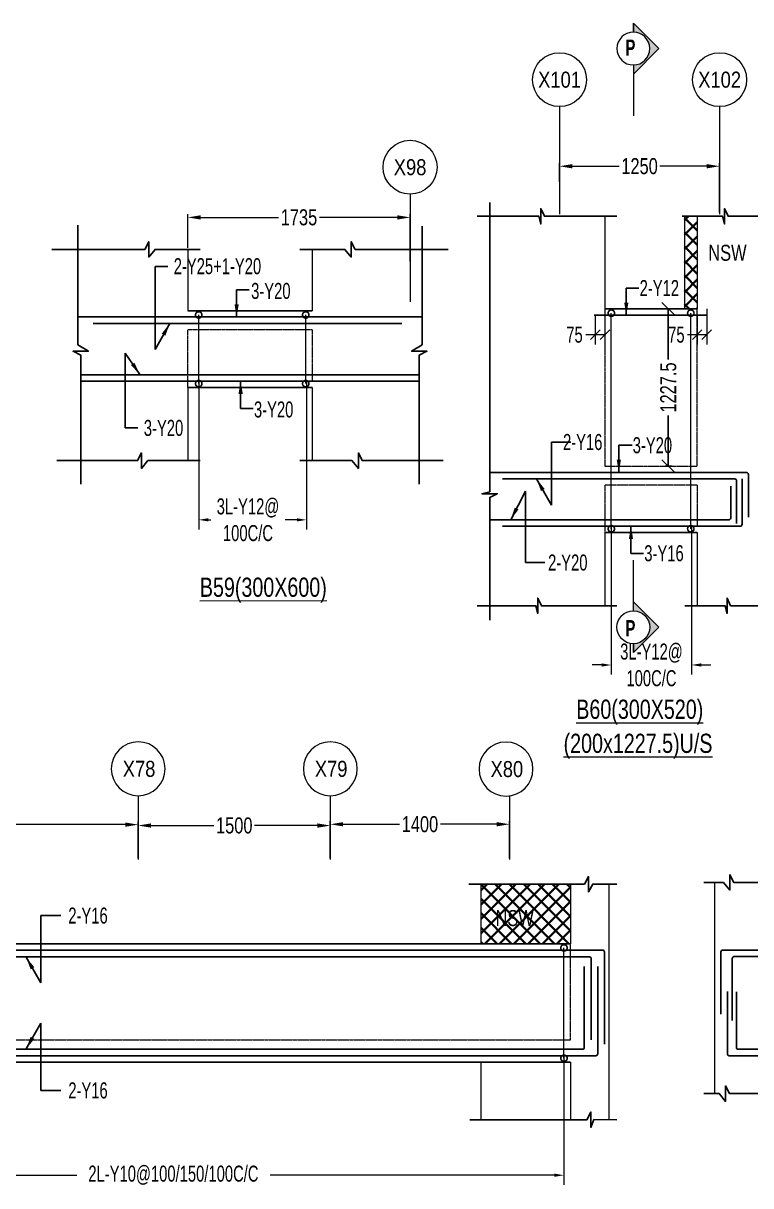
# Model space of a CAD drawing. Header units: millimetres. Extents: x -2697 to 288508, y -1308 to 60928.
# Drawn here: x 57857 to 63538, y 16079 to 25159 of the extents above; entities that cross this region are included whole.
import ezdxf
from ezdxf.enums import TextEntityAlignment as Align

# ---------------------------------------------------------------- set-up
doc = ezdxf.new("R2010")
doc.units = ezdxf.units.MM
doc.header["$LTSCALE"] = 100
for name, pattern in [('ACAD_ISO04W100', [30, 24, -3, 0, -3]), ('CONTINOUS', [0]), ('CONTINU', [0]), ('HIDDEN', [0.375, 0.25, -0.125])]:
    doc.linetypes.add(name, pattern=pattern)
doc.layers.get('Defpoints').update_dxf_attribs({"color": 1, "lineweight": 0})
for name, color, linetype in [('-S-ARROW', 253, 'Continuous'), ('-S-MISC', 8, 'Continuous'), ('-STR-BEAM', 7, 'CONTINU'), ('-STR-REINF', 3, 'Continuous'), ('-STR-TEXT', 6, 'Continuous'), ('A-ANNO-DIMS', 7, 'Continuous'), ('rein', 3, 'Continuous')]:
    doc.layers.add(name, color=color, linetype=linetype)
for name, color, linetype, lineweight in [('-S-STIRUP', 11, 'Continuous', 9), ('-S-TEXT', 6, 'Continuous', 0), ('-STR-COLUMN', 5, 'HIDDEN', 13), ('-STR-RF-DIM', 252, 'CONTINOUS', 20), ('A-ANNO-GRID-LINE', 252, 'ACAD_ISO04W100', 20), ('A-ANNO-GRID-TEXT', 13, 'Continuous', 15), ('G-ANNO-SYMB', 8, 'CONTINOUS', 9), ('GRID DIM', 252, 'Continuous', 9), ('S-COL HATCH', 9, 'Continuous', 35), ('SEC TEXT', 9, 'Continuous', 18), ('SLAB LINE', 254, 'HIDDEN', 20)]:
    doc.layers.add(name, color=color, linetype=linetype, lineweight=lineweight)
doc.styles.add('BEAM-LS', font='romans.shx', dxfattribs={"width": 0.8})
doc.styles.add('Dim.s & Anno.(Misc.)', font='ARIALN.TTF')
doc.styles.add('SOBHA', font='swisscl.ttf', dxfattribs={"width": 0.9})
doc.styles.add('sobha.sed', font='swisscl.ttf')
doc.styles.add('Swis721 LtCn BT_B', font='', dxfattribs={"width": 0.9, "height": 250})
doc.styles.get('Swis721 LtCn BT_B').set_extended_font_data('Swis721 LtCn BT', bold=True)
doc.dimstyles.new('S-50', dxfattribs={"dimscale": 50, "dimtxt": 2.5, "dimasz": 2, "dimexe": 0.5, "dimexo": 0.25, "dimgap": 0.25, "dimtad": 0, "dimdec": 0, "dimrnd": 0.0005, "dimzin": 0, "dimdsep": 46, "dimtxsty": 'sobha.sed', "dimblk": 'OBLIQUE', "dimcen": 0.09, "dimclrd": 8, "dimclre": 8, "dimclrt": 6, "dimadec": 0, "dimazin": 0, "dimtfac": 1, "dimtdec": 0, "dimtofl": 0, "dimtmove": 2, "dimatfit": 3, "dimfxl": 0.18, "dimtolj": 1, "dimtzin": 0, "dimlwd": -1, "dimlwe": -1, "dimarcsym": 0})
doc.dimstyles.new('S-DIM50', dxfattribs={"dimscale": 50, "dimtxt": 2.5, "dimasz": 1.5, "dimexe": 1.5, "dimexo": 1, "dimgap": 0.5, "dimtad": 0, "dimdec": 0, "dimzin": 0, "dimdsep": 46, "dimtxsty": 'SOBHA', "dimcen": 0.09, "dimclrd": 256, "dimclre": 256, "dimclrt": 6, "dimadec": 5, "dimazin": 0, "dimtfac": 1, "dimtdec": 0, "dimtofl": 0, "dimtmove": 0, "dimatfit": 3, "dimfxl": 0.18, "dimtolj": 1, "dimtzin": 0, "dimlwd": -1, "dimlwe": -1, "dimarcsym": 0})
doc.dimstyles.new('STIRUP', dxfattribs={"dimscale": 50, "dimtxt": 2.5, "dimasz": 2.2, "dimexe": 0, "dimexo": 0, "dimgap": 0.5, "dimtad": 0, "dimdec": 0, "dimzin": 0, "dimdsep": 46, "dimtxsty": 'BEAM-LS', "dimblk": 'DOTSMALL', "dimcen": 0.09, "dimclrd": 256, "dimclre": 256, "dimclrt": 256, "dimadec": 5, "dimazin": 0, "dimtfac": 1, "dimtdec": 0, "dimtofl": 0, "dimtmove": 0, "dimatfit": 3, "dimldrblk": 'DOTSMALL', "dimfxl": 0, "dimfxlon": 1, "dimtolj": 1, "dimtzin": 0, "dimlwd": -1, "dimlwe": -1, "dimarcsym": 0})

# ---------------------------------------------------------------- blocks, each defined once
blk = doc.blocks.new('*D98')
at = {"layer": '-STR-RF-DIM', "transparency": 16777216}
for p, q in [((59227.2, 22364.3), (59227.2, 21205.7)), ((60069.3, 22364.3), (60069.3, 21205.7)), ((59302.2, 21280.7), (59321, 21280.7)), ((59994.3, 21280.7), (59903.4, 21280.7))]:
    blk.add_line(p, q, dxfattribs=at)
for points in [[(59302.2, 21293.2), (59302.2, 21268.2), (59227.2, 21280.7)], [(59994.3, 21293.2), (59994.3, 21268.2), (60069.3, 21280.7)]]:
    blk.add_solid(points, dxfattribs=at)
at = {"layer": 'Defpoints', "color": 0, "transparency": 16777216}
for p in [(59227.2, 22364.3, 178586.6), (60069.3, 22364.3, 0), (59227.2, 21280.7)]:
    blk.add_point(p, dxfattribs=at)
at = {"layer": '-STR-RF-DIM', "color": 6, "transparency": 16777216, "insert": (59612.2, 21280.7), "char_height": 125, "attachment_point": 5, "style": 'SOBHA'}
blk.add_mtext('\\A1;3L-Y12@\\P100C/C', dxfattribs=at)
blk = doc.blocks.new('_DotSmall')
at = {"color": 0, "linetype": 'ByBlock', "const_width": 0.5}
blk.add_lwpolyline([(-0.0625, 0, 1), (0.0625, 0, 1)], format="xyb", close=True, dxfattribs=at)
blk = doc.blocks.new('*D99')
at = {"layer": '-S-STIRUP', "ltscale": 100, "transparency": 16777216}
blk.add_line((60063, 22344.6), (60063, 22881.3), dxfattribs=at)
at = {"layer": 'Defpoints', "color": 0, "linetype": 'CONTINU', "ltscale": 100, "transparency": 16777216}
for p in [(60063, 22881.3), (60063, 22881.3), (60063, 22344.6)]:
    blk.add_point(p, dxfattribs=at)
at = {"layer": '-S-STIRUP', "linetype": 'CONTINU', "ltscale": 100, "transparency": 16777216, "xscale": 100, "yscale": 100, "zscale": 100}
for p, rotation in [((60063, 22881.3), 90), ((60063, 22344.6), 270)]:
    blk.add_blockref('_DotSmall', p, dxfattribs=dict(at, rotation=rotation))
blk = doc.blocks.new('_Oblique')
at = {"color": 0, "linetype": 'ByBlock', "lineweight": -2}
blk.add_line((-0.5, -0.5), (0.5, 0.5), dxfattribs=at)
blk = doc.blocks.new('*D100')
at = {"layer": '-S-STIRUP', "ltscale": 100, "transparency": 16777216}
blk.add_line((59227.2, 22344.6), (59227.2, 22881.3), dxfattribs=at)
at = {"layer": 'Defpoints', "color": 0, "linetype": 'CONTINU', "ltscale": 100, "transparency": 16777216}
for p in [(59227.2, 22881.3), (59227.2, 22881.3), (59227.2, 22344.6)]:
    blk.add_point(p, dxfattribs=at)
at = {"layer": '-S-STIRUP', "linetype": 'CONTINU', "ltscale": 100, "transparency": 16777216, "xscale": 100, "yscale": 100, "zscale": 100}
for p, rotation in [((59227.2, 22881.3), 90), ((59227.2, 22344.6), 270)]:
    blk.add_blockref('_DotSmall', p, dxfattribs=dict(at, rotation=rotation))
blk = doc.blocks.new('A-SYMB_Grid')
blk.add_circle((0, 0), 4.21)
at = {"style": 'Dim.s & Anno.(Misc.)'}
blk.add_attdef('GRID', text='', height=3, dxfattribs=at).set_placement((0, 0), align=Align.MIDDLE_CENTER)
blk = doc.blocks.new('*D61')
at = {"layer": 'Defpoints', "color": 0, "transparency": 16777216}
for p in [(60877.8, 23642.9), (59142.9, 23393.4, 0), (60877.8, 23286.3, 0)]:
    blk.add_point(p, dxfattribs=at)
at = {"layer": 'GRID DIM', "transparency": 16777216}
for p, q in [((59142.9, 23405.9), (59142.9, 23667.9)), ((59242.9, 23642.9), (59851.1, 23642.9)), ((60777.8, 23642.9), (60169.6, 23642.9)), ((60877.8, 23298.8), (60877.8, 23667.9))]:
    blk.add_line(p, q, dxfattribs=at)
for points in [[(59242.9, 23659.6), (59242.9, 23626.2), (59142.9, 23642.9)], [(60777.8, 23659.6), (60777.8, 23626.2), (60877.8, 23642.9)]]:
    blk.add_solid(points, dxfattribs=at)
at = {"layer": 'GRID DIM', "color": 13, "transparency": 16777216, "insert": (60010.3, 23642.9), "char_height": 125, "attachment_point": 5, "style": 'sobha.sed'}
blk.add_mtext('\\A1;1735', dxfattribs=at)
blk = doc.blocks.new('*D445')
at = {"layer": '-S-STIRUP', "ltscale": 100, "transparency": 16777216}
blk.add_line((62079.8, 17075.4), (62079.8, 17937.1), dxfattribs=at)
at = {"layer": 'Defpoints', "color": 0, "linetype": 'CONTINU', "ltscale": 100, "transparency": 16777216}
for p in [(62079.8, 17937.1, 0), (62079.8, 17937.1), (62079.8, 17075.4, 0)]:
    blk.add_point(p, dxfattribs=at)
at = {"layer": '-S-STIRUP', "linetype": 'CONTINU', "ltscale": 100, "transparency": 16777216, "xscale": 100, "yscale": 100, "zscale": 100}
for p, rotation in [((62079.8, 17937.1), 90), ((62079.8, 17075.4), 270)]:
    blk.add_blockref('_DotSmall', p, dxfattribs=dict(at, rotation=rotation))
blk = doc.blocks.new('*D447')
at = {"layer": '-STR-RF-DIM', "transparency": 16777216}
for p, q in [((55979.9, 17075.4), (55979.9, 16086.5)), ((62079.8, 17095.1), (62079.8, 16086.5)), ((56054.9, 16161.5), (58275, 16161.5)), ((62004.8, 16161.5), (59784.7, 16161.5))]:
    blk.add_line(p, q, dxfattribs=at)
for points in [[(56054.9, 16174), (56054.9, 16149), (55979.9, 16161.5)], [(62004.8, 16174), (62004.8, 16149), (62079.8, 16161.5)]]:
    blk.add_solid(points, dxfattribs=at)
at = {"layer": 'Defpoints', "color": 0, "transparency": 16777216}
for p in [(55979.9, 17075.4, 0), (62079.8, 17095.1, 0), (55979.9, 16161.5)]:
    blk.add_point(p, dxfattribs=at)
at = {"layer": '-STR-RF-DIM', "color": 6, "transparency": 16777216, "insert": (59029.9, 16161.5), "char_height": 125, "attachment_point": 5, "style": 'SOBHA'}
blk.add_mtext('\\A1;2L-Y10@100/150/100C/C', dxfattribs=at)
blk = doc.blocks.new('*D442')
at = {"layer": 'Defpoints', "color": 0, "transparency": 16777216}
for p in [(58754.9, 18899.9), (55779.9, 18690.3), (58754.9, 18626.5)]:
    blk.add_point(p, dxfattribs=at)
at = {"layer": 'GRID DIM', "transparency": 16777216}
for p, q in [((55779.9, 18702.8), (55779.9, 18924.9)), ((55879.9, 18899.9), (57106.7, 18899.9)), ((58654.9, 18899.9), (57428, 18899.9)), ((58754.9, 18639), (58754.9, 18924.9))]:
    blk.add_line(p, q, dxfattribs=at)
for points in [[(55879.9, 18916.5), (55879.9, 18883.2), (55779.9, 18899.9)], [(58654.9, 18916.5), (58654.9, 18883.2), (58754.9, 18899.9)]]:
    blk.add_solid(points, dxfattribs=at)
at = {"layer": 'GRID DIM', "color": 13, "transparency": 16777216, "insert": (57267.4, 18899.9), "char_height": 125, "attachment_point": 5, "style": 'sobha.sed'}
blk.add_mtext('\\A1;2975', dxfattribs=at)
blk = doc.blocks.new('*D443')
at = {"layer": 'Defpoints', "color": 0, "transparency": 16777216}
for p in [(60254.9, 18893), (58754.9, 18626.5, 0), (60254.9, 18626.5, 0)]:
    blk.add_point(p, dxfattribs=at)
at = {"layer": 'GRID DIM', "transparency": 16777216}
for p, q in [((58754.9, 18639), (58754.9, 18918)), ((58854.9, 18893), (59345.5, 18893)), ((60154.9, 18893), (59664.3, 18893)), ((60254.9, 18639), (60254.9, 18918))]:
    blk.add_line(p, q, dxfattribs=at)
for points in [[(58854.9, 18909.6), (58854.9, 18876.3), (58754.9, 18893)], [(60154.9, 18909.6), (60154.9, 18876.3), (60254.9, 18893)]]:
    blk.add_solid(points, dxfattribs=at)
at = {"layer": 'GRID DIM', "color": 13, "transparency": 16777216, "insert": (59504.9, 18893), "char_height": 125, "attachment_point": 5, "style": 'sobha.sed'}
blk.add_mtext('\\A1;1500', dxfattribs=at)
blk = doc.blocks.new('*D444')
at = {"layer": 'Defpoints', "color": 0, "transparency": 16777216}
for p in [(61654.9, 18903), (60254.9, 18664), (61654.9, 18626.5, 0)]:
    blk.add_point(p, dxfattribs=at)
at = {"layer": 'GRID DIM', "transparency": 16777216}
for p, q in [((60254.9, 18676.5), (60254.9, 18928)), ((60354.9, 18903), (60795.5, 18903)), ((61554.9, 18903), (61114.3, 18903)), ((61654.9, 18639), (61654.9, 18928))]:
    blk.add_line(p, q, dxfattribs=at)
for points in [[(60354.9, 18919.6), (60354.9, 18886.3), (60254.9, 18903)], [(61554.9, 18919.6), (61554.9, 18886.3), (61654.9, 18903)]]:
    blk.add_solid(points, dxfattribs=at)
at = {"layer": 'GRID DIM', "color": 13, "transparency": 16777216, "insert": (60954.9, 18903), "char_height": 125, "attachment_point": 5, "style": 'sobha.sed'}
blk.add_mtext('\\A1;1400', dxfattribs=at)
blk = doc.blocks.new('*D510')
at = {"layer": '-STR-RF-DIM', "transparency": 16777216}
for p, q in [((62449.4, 21222.7), (62449.4, 20072.1)), ((63076.4, 21230.7), (63076.4, 20072.1)), ((62374.4, 20147.1), (62299.4, 20147.1)), ((63151.4, 20147.1), (63226.4, 20147.1))]:
    blk.add_line(p, q, dxfattribs=at)
for points in [[(62374.4, 20159.6), (62374.4, 20134.6), (62449.4, 20147.1)], [(63151.4, 20159.6), (63151.4, 20134.6), (63076.4, 20147.1)]]:
    blk.add_solid(points, dxfattribs=at)
at = {"layer": 'Defpoints', "color": 0, "transparency": 16777216}
for p in [(62449.4, 21222.7, 0), (63076.4, 21230.7, 0), (62449.4, 20147.1)]:
    blk.add_point(p, dxfattribs=at)
at = {"layer": '-STR-RF-DIM', "color": 6, "transparency": 16777216, "insert": (62762.9, 20147.1), "char_height": 125, "attachment_point": 5, "style": 'SOBHA'}
blk.add_mtext('\\A1;3L-Y12@\\P100C/C', dxfattribs=at)
blk = doc.blocks.new('*D511')
at = {"layer": '-S-STIRUP', "ltscale": 100, "transparency": 16777216}
blk.add_line((63070.1, 21211), (63070.1, 22895.2), dxfattribs=at)
at = {"layer": 'Defpoints', "color": 0, "linetype": 'CONTINU', "ltscale": 100, "transparency": 16777216}
for p in [(63070.1, 22895.2, 0), (63070.1, 22895.2), (63070.1, 21211)]:
    blk.add_point(p, dxfattribs=at)
at = {"layer": '-S-STIRUP', "linetype": 'CONTINU', "ltscale": 100, "transparency": 16777216, "xscale": 100, "yscale": 100, "zscale": 100}
for p, rotation in [((63070.1, 22895.2), 90), ((63070.1, 21211), 270)]:
    blk.add_blockref('_DotSmall', p, dxfattribs=dict(at, rotation=rotation))
blk = doc.blocks.new('*D512')
at = {"layer": '-S-STIRUP', "ltscale": 100, "transparency": 16777216}
blk.add_line((62449.4, 21211), (62449.4, 22895.2), dxfattribs=at)
at = {"layer": 'Defpoints', "color": 0, "linetype": 'CONTINU', "ltscale": 100, "transparency": 16777216}
for p in [(62449.4, 22895.2, 0), (62449.4, 22895.2), (62449.4, 21211)]:
    blk.add_point(p, dxfattribs=at)
at = {"layer": '-S-STIRUP', "linetype": 'CONTINU', "ltscale": 100, "transparency": 16777216, "xscale": 100, "yscale": 100, "zscale": 100}
for p, rotation in [((62449.4, 22895.2), 90), ((62449.4, 21211), 270)]:
    blk.add_blockref('_DotSmall', p, dxfattribs=dict(at, rotation=rotation))
blk = doc.blocks.new('*D513')
at = {"layer": 'Defpoints', "color": 0, "transparency": 16777216}
for p in [(63294.9, 24042.7), (62044.9, 23907.8, 0), (63294.9, 23668.4, 0)]:
    blk.add_point(p, dxfattribs=at)
at = {"layer": 'GRID DIM', "transparency": 16777216}
for p, q in [((62044.9, 23920.3), (62044.9, 24067.7)), ((63294.9, 23680.9), (63294.9, 24067.7)), ((62144.9, 24042.7), (62510.5, 24042.7)), ((63194.9, 24042.7), (62829.3, 24042.7))]:
    blk.add_line(p, q, dxfattribs=at)
for points in [[(62144.9, 24059.4), (62144.9, 24026), (62044.9, 24042.7)], [(63194.9, 24059.4), (63194.9, 24026), (63294.9, 24042.7)]]:
    blk.add_solid(points, dxfattribs=at)
at = {"layer": 'GRID DIM', "color": 13, "transparency": 16777216, "insert": (62669.9, 24042.7), "char_height": 125, "attachment_point": 5, "style": 'sobha.sed'}
blk.add_mtext('\\A1;1250', dxfattribs=at)
blk = doc.blocks.new('*D514')
at = {"layer": 'A-ANNO-DIMS', "color": 8, "transparency": 16777216}
for p, q in [((62922.1, 22928.2), (62869.4, 22928.2)), ((62894.4, 22928.2), (62894.4, 22532.5)), ((62894.4, 21700.7), (62894.4, 22096.4)), ((62922.1, 21700.7), (62869.4, 21700.7))]:
    blk.add_line(p, q, dxfattribs=at)
at = {"layer": 'Defpoints', "color": 0, "transparency": 16777216}
for p in [(62934.6, 22928.2, 0), (62894.4, 21700.7), (62934.6, 21700.7, 0)]:
    blk.add_point(p, dxfattribs=at)
at = {"layer": 'A-ANNO-DIMS', "color": 8, "transparency": 16777216, "xscale": 100, "yscale": 100, "zscale": 100}
for p, rotation in [((62894.4, 22928.2), 90), ((62894.4, 21700.7), 270)]:
    blk.add_blockref('_Oblique', p, dxfattribs=dict(at, rotation=rotation))
at = {"layer": 'A-ANNO-DIMS', "color": 6, "transparency": 16777216, "insert": (62894.4, 22314.4), "char_height": 125, "attachment_point": 5, "rotation": 90, "style": 'sobha.sed'}
blk.add_mtext('\\A1;1227.5', dxfattribs=at)
blk = doc.blocks.new('*D761')
at = {"layer": '-STR-RF-DIM', "transparency": 16777216}
for p, q in [((62399.4, 22928.2), (62399.4, 22651.4)), ((62324.4, 22878.2), (62324.4, 22651.4)), ((62324.4, 22726.4), (62249.4, 22726.4)), ((62399.4, 22726.4), (62324.4, 22726.4))]:
    blk.add_line(p, q, dxfattribs=at)
at = {"layer": 'Defpoints', "color": 0, "transparency": 16777216}
for p in [(62399.4, 22928.2, 0), (62324.4, 22878.2, 0), (62324.4, 22726.4)]:
    blk.add_point(p, dxfattribs=at)
at = {"layer": '-STR-RF-DIM', "transparency": 16777216, "xscale": 75, "yscale": 75, "zscale": 75, "rotation": 180}
blk.add_blockref('_Oblique', (62324.4, 22726.4), dxfattribs=at)
at = {"layer": '-STR-RF-DIM', "transparency": 16777216, "xscale": 75, "yscale": 75, "zscale": 75}
blk.add_blockref('_Oblique', (62399.4, 22726.4), dxfattribs=at)
at = {"layer": '-STR-RF-DIM', "color": 6, "transparency": 16777216, "insert": (62161.9, 22726.4), "char_height": 125, "attachment_point": 5, "style": 'SOBHA'}
blk.add_mtext('\\A1;75', dxfattribs=at)
blk = doc.blocks.new('*D762')
at = {"layer": '-STR-RF-DIM', "transparency": 16777216}
for p, q in [((63194.9, 22928.2), (63194.9, 22651.4)), ((63119.9, 22878.2), (63119.9, 22651.4)), ((63119.9, 22726.4), (63044.9, 22726.4)), ((63194.9, 22726.4), (63119.9, 22726.4))]:
    blk.add_line(p, q, dxfattribs=at)
at = {"layer": 'Defpoints', "color": 0, "transparency": 16777216}
for p in [(63194.9, 22928.2, 0), (63119.9, 22878.2, 0), (63119.9, 22726.4)]:
    blk.add_point(p, dxfattribs=at)
at = {"layer": '-STR-RF-DIM', "transparency": 16777216, "xscale": 75, "yscale": 75, "zscale": 75, "rotation": 180}
blk.add_blockref('_Oblique', (63119.9, 22726.4), dxfattribs=at)
at = {"layer": '-STR-RF-DIM', "transparency": 16777216, "xscale": 75, "yscale": 75, "zscale": 75}
blk.add_blockref('_Oblique', (63194.9, 22726.4), dxfattribs=at)
at = {"layer": '-STR-RF-DIM', "color": 6, "transparency": 16777216, "insert": (62957.3, 22726.4), "char_height": 125, "attachment_point": 5, "style": 'SOBHA'}
blk.add_mtext('\\A1;75', dxfattribs=at)
blk = doc.blocks.new('Detail View - M_Section Head - Structural Type 1-785420-STILT FLOOR FRAMING PLAN')
at = {"layer": 'G-ANNO-SYMB'}
h = blk.add_hatch(color=9, dxfattribs=at)
edge = h.paths.add_edge_path(flags=0)
edge.add_line((-8.5, 0), (-9.86, 0))
edge.add_line((-9.86, 0), (-5.99, 3.87))
edge.add_line((-5.99, 3.87), (-2.12, 0))
edge.add_line((-2.12, 0), (-3.5, 0))
edge.add_arc((-6, 0), 2.5, 360, 540)
for p, q in [((-5.99, 3.87), (-9.86, 0)), ((-5.99, 3.87), (-2.12, 0)), ((-8.5, 0), (-9.86, 0)), ((-3.5, 0), (-2.12, 0))]:
    blk.add_line(p, q, dxfattribs=at)
at = {"layer": 'G-ANNO-SYMB', "color": 5}
for p, q in [((-5.99, 3.87), (-9.86, 0)), ((-2.12, 0), (-5.99, 3.87)), ((-9.86, 0), (-8.5, 0)), ((-3.5, 0), (4.24, 0)), ((-3.5, 0), (-2.12, 0))]:
    blk.add_line(p, q, dxfattribs=at)
at = {"layer": 'G-ANNO-SYMB'}
blk.add_arc((-6, 0), 2.5, 360, 180, dxfattribs=at)
at = {"layer": 'G-ANNO-SYMB', "color": 5}
for start, end in [(360, 180), (180, 360)]:
    blk.add_arc((-6, 0), 2.5, start, end, dxfattribs=at)

msp = doc.modelspace()

# ---------------------------------------------------------------- hatches: boundary and pattern name
at = {"layer": 'S-COL HATCH'}
h = msp.add_hatch(dxfattribs=at)
h.set_pattern_fill('ANSI37', color=8, scale=25)
h.paths.add_polyline_path([(63119.86, 23651.77), (63019.86, 23651.77), (63019.86, 22928.19), (63119.86, 22928.19)])
h = msp.add_hatch(dxfattribs=at)
h.set_pattern_fill('ANSI37', color=8, scale=25)
h.set_pattern_definition([(45, (92716.38, -191447.03), (-56.1266, 56.1266), []), (135, (92716.38, -191447.03), (-56.1266, -56.1266), [])])
h.paths.add_polyline_path([(56627.38, 18435.07), (55929.88, 18435.07), (55929.88, 17970.07), (56627.38, 17970.07)])
h.paths.add_polyline_path([(55929.88, 17045.07), (55929.88, 17045.07), (55929.88, 16595.07), (55929.88, 16595.07)])
h.paths.add_polyline_path([(62129.83, 17045.07), (61432.38, 17045.07), (61432.38, 17045.07), (62129.83, 17045.07)])
h.paths.add_polyline_path([(62129.83, 18435.07), (61432.38, 18435.07), (61432.38, 17970.07), (62129.83, 17970.07)])
h.paths.add_polyline_path([(55930.51, 16595.07), (55929.24, 17045.07)])
h.paths.add_polyline_path([(61512.27, 17045.07), (61877.64, 17045.07)], flags=17)

# ---------------------------------------------------------------- linework, layer by layer
at = {"layer": '-S-MISC', "linetype": 'ByBlock', "ltscale": 1000, "elevation": 0}
for points in [[(62493.22, 23651.77), (61927.35, 23651.77), (61898.89, 23711.43), (61898.89, 23591.27), (61883.74, 23651.77), (61400.89, 23651.77)], [(61499.41, 20496.55), (61499.41, 21456.45), (61559.07, 21484.92), (61438.91, 21484.92), (61499.41, 21500.07), (61499.41, 23759.87)], [(63663.67, 23651.77), (63361.62, 23651.77), (63333.16, 23711.43), (63333.16, 23591.27), (63318.01, 23651.77), (63003.6, 23651.77)], [(58306, 21558.5), (58306, 22567.09), (58246.34, 22597.96), (58366.5, 22597.96), (58283.23, 22648.89), (58283.23, 23582.73)], [(60949.62, 21558.5), (60949.62, 22567.09), (61009.28, 22597.96), (60889.11, 22597.96), (60972.39, 22648.89), (60971.35, 23575.73)], [(58080.62, 23393.38), (58805.89, 23393.38), (58836.76, 23453.03), (58836.76, 23332.87), (58886.61, 23393.38), (59238.7, 23393.38)], [(61174.99, 23393.38), (60449.72, 23393.38), (60418.85, 23453.03), (60418.85, 23332.87), (60369, 23393.38), (60016.91, 23393.38)], [(58118.25, 21743.38), (58750.64, 21743.38), (58781.51, 21803.03), (58781.51, 21682.87), (58831.36, 21743.38), (59238.7, 21743.38)], [(61137.36, 21743.38), (60504.97, 21743.38), (60474.11, 21803.03), (60474.11, 21682.87), (60424.25, 21743.38), (60016.91, 21743.38)], [(62493.22, 20609.79), (61903.89, 20609.79), (61875.43, 20669.45), (61875.43, 20549.28), (61860.28, 20609.79), (61400.89, 20609.79)], [(61336.81, 18435.07), (62239.41, 18435.07), (62270.28, 18494.73), (62270.28, 18374.57), (62303.84, 18435.07), (62491.59, 18435.07)], [(66055.74, 18449.17), (63405.69, 18449.17), (63374.82, 18508.83), (63374.82, 18388.66), (63324.97, 18449.17), (63172.5, 18449.17)], [(63630.92, 16799.17), (63372.85, 16799.17), (63341.98, 16858.83), (63341.98, 16738.66), (63292.13, 16799.17), (63172.5, 16799.17)], [(61344.81, 16595.07), (62259.32, 16595.07), (62290.19, 16654.73), (62290.19, 16534.57), (62313.05, 16596.63), (62491.59, 16595.07)]]:
    msp.add_lwpolyline(points, dxfattribs=at)
at = {"layer": '-S-MISC', "linetype": 'ByBlock', "ltscale": 1000}
msp.add_lwpolyline([(63663.67, 20609.79), (63381.26, 20609.79), (63352.79, 20669.45), (63352.79, 20549.28), (63337.64, 20609.79), (63024.02, 20609.79)], dxfattribs=at)
at = {"layer": '-STR-BEAM'}
for p, q in [((59142.86, 22914.28), (60112.76, 22914.28, 0)), ((62399.41, 22928.19, 0), (63119.86, 22928.19, 0)), ((59142.86, 22314.28), (60112.76, 22314.28, 0)), ((62399.41, 21180.69, 0), (63119.86, 21180.69, 0)), ((55929.88, 17970.07, 0), (62129.83, 17970.07, 0)), ((55929.88, 17045.07, 0), (62129.83, 17045.07, 0))]:
    msp.add_line(p, q, dxfattribs=at)
at = {"layer": '-STR-COLUMN', "linetype": 'Continuous', "ltscale": 10}
for p, q in [((62399.41, 23651.77, 0), (62399.41, 22928.19, 0)), ((63019.86, 23651.77, 0), (63019.86, 22928.19, 0)), ((63119.86, 23651.77, 0), (63119.86, 22928.19, 0)), ((59142.86, 23393.38), (59142.86, 22914.28)), ((60112.76, 23393.38), (60112.76, 22914.28)), ((59142.86, 22314.28), (59142.86, 21743.38)), ((60112.76, 22314.28), (60112.76, 21743.38)), ((62399.41, 21180.69, 0), (62399.41, 20609.79, 0)), ((63119.86, 21180.69, 0), (63119.86, 20609.79, 0)), ((61432.33, 17970.07, 0), (61432.33, 18435.07, 0)), ((62129.83, 18435.07, 0), (62129.83, 17970.07, 0)), ((62429.83, 18435.07, 0), (62429.83, 16595.07, 0)), ((63255.74, 18449.17, 0), (63255.74, 16799.17, 0)), ((61432.33, 16595.07, 0), (61432.33, 17045.07, 0)), ((62129.83, 17045.07, 0), (62129.83, 16595.07, 0))]:
    msp.add_line(p, q, dxfattribs=at)
at = {"layer": '-STR-REINF', "ltscale": 10}
for p, q in [((58283.23, 22866.56, 0), (60971.98, 22866.56, 0)), ((58402.11, 22814.28, 0), (60813.07, 22814.28, 0)), ((62316.62, 22878.19, 0), (63194.86, 22878.19, 0)), ((60949.62, 22414.28, 0), (58306, 22414.28, 0)), ((60949.62, 22364.28, 0), (58306, 22364.28, 0)), ((61499.41, 21650.69, 0), (63504.86, 21650.69, 0)), ((63519.86, 21635.69, 0), (63519.86, 21302.81, 0)), ((61599.41, 21600.69, 0), (63412.69, 21600.69, 0)), ((63381.38, 21543.42, 0), (63381.38, 21295.69, 0)), ((63427.69, 21585.69, 0), (63427.69, 21252.81, 0)), ((63469.86, 21600.68, 0), (63469.86, 21245.69, 0)), ((63366.38, 21280.69, 0), (61499.41, 21280.69, 0)), ((63454.86, 21230.69, 0), (61599.41, 21230.69, 0)), ((55679.88, 17920.07, 0), (62379.83, 17920.07, 0)), ((62394.83, 17185.71, 0), (62394.83, 17905.07, 0)), ((63305.74, 17905.07, 0), (63305.74, 17419.41, 0)), ((69190.6, 17920.07, 0), (63320.74, 17920.07, 0)), ((62281.68, 17867.36, 0), (55781.88, 17867.36, 0)), ((62292.83, 17852.36, 0), (62292.83, 17219.78, 0)), ((63393.71, 17855.07, 0), (63393.71, 17369.41, 0)), ((66796.62, 17870.07, 0), (63408.71, 17870.07, 0)), ((62237.83, 17160.07, 0), (62237.83, 17792.65, 0)), ((62342.83, 17110.07, 0), (62342.83, 17792.65, 0)), ((63355.74, 17596.96, 0), (63355.74, 17110.07, 0)), ((63425.69, 17595.07, 0), (63425.69, 17160.07, 0)), ((62331.68, 17095.07, 0), (55731.88, 17095.07, 0)), ((62222.83, 17145.07, 0), (55836.88, 17145.07, 0)), ((63370.74, 17095.07, 0), (66241.24, 17095.07, 0)), ((63440.69, 17145.07, 0), (66161.38, 17145.07, 0))]:
    msp.add_line(p, q, dxfattribs=at)
for centre, start, end in [((63504.86, 21635.69, 0), 0, 90), ((63412.69, 21585.69, 0), 0, 90), ((63320.74, 17905.07, 0), 90, 180), ((62277.83, 17852.36, 0), 0, 90), ((63408.71, 17855.07, 0), 90, 180), ((62222.83, 17160.07, 0), 270, 0), ((63370.74, 17110.07, 0), 180, 270), ((63440.69, 17160.07, 0), 180, 270)]:
    msp.add_arc(centre, 15, start, end, dxfattribs=at)
at = {"layer": '-STR-REINF', "ltscale": 10, "extrusion": (5.4182e-08, -3.78616e-09, 1)}
for centre in [(63366.38, 21295.69, 0), (63454.86, 21245.69, 0)]:
    msp.add_arc(centre, 15, 270, 0, dxfattribs=at)
at = {"layer": 'A-ANNO-GRID-LINE', "ltscale": 40}
for p, q in [((62044.9, 24508.19, 0), (62044.9, 23668.36, 0)), ((63294.9, 24508.19, 0), (63294.9, 23668.36, 0)), ((60877.84, 23824.47), (60877.84, 22984.64)), ((58754.87, 19125.36, 0), (58754.87, 18626.52, 0)), ((60254.87, 19125.36, 0), (60254.87, 18626.52, 0)), ((61654.87, 19125.36, 0), (61654.87, 18626.52, 0))]:
    msp.add_line(p, q, dxfattribs=at)
at = {"layer": 'rein', "ltscale": 10}
for centre, start, end in [((62379.83, 17905.07, 0), 0, 90), ((62327.83, 17110.07, 0), 270, 0)]:
    msp.add_arc(centre, 15, start, end, dxfattribs=at)
at = {"layer": 'SLAB LINE', "linetype": 'HIDDEN', "ltscale": 0.1}
for p, q in [((62399.41, 22928.19, 0), (62399.41, 21700.69, 0)), ((63119.86, 21700.69, 0), (63119.86, 22928.19, 0)), ((62399.41, 21700.69, 0), (63119.86, 21700.69, 0)), ((62399.41, 21550.94, 0), (62399.41, 21180.69, 0)), ((63119.86, 21550.94, 0), (62399.41, 21550.94, 0)), ((63119.86, 21550.94, 0), (63119.86, 21230.69, 0))]:
    msp.add_line(p, q, dxfattribs=at)
at = {"layer": 'SLAB LINE', "color": 9, "linetype": 'HIDDEN', "ltscale": 0.1}
for p, q in [((60112.76, 22764.53), (59142.86, 22764.53)), ((59142.86, 22314.28), (59142.86, 22764.53)), ((60112.76, 22764.53), (60112.76, 22364.28)), ((62397.61, 21700.69, 0), (62397.61, 21700.69, 0)), ((62129.83, 17220.07, 0), (62129.83, 17970.07, 0)), ((55929.88, 17220.07, 0), (62129.83, 17220.07, 0))]:
    msp.add_line(p, q, dxfattribs=at)

# ---------------------------------------------------------------- block references
at = {"layer": 'A-ANNO-GRID-TEXT'}
ref = msp.add_blockref('A-SYMB_Grid', (62044.9, 24718.82, 0), dxfattribs=dict(at, xscale=50, yscale=50, zscale=50))
ref.add_attrib('GRID', 'X101', dxfattribs={"layer": '0', "height": 125, "style": 'Dim.s & Anno.(Misc.)'}).set_placement((62045.15, 24718.82, 0), align=Align.MIDDLE_CENTER)
ref = msp.add_blockref('A-SYMB_Grid', (63294.9, 24718.82, 0), dxfattribs=dict(at, xscale=50, yscale=50, zscale=50))
ref.add_attrib('GRID', 'X102', dxfattribs={"layer": '0', "height": 125, "style": 'Dim.s & Anno.(Misc.)'}).set_placement((63295.15, 24718.82, 0), align=Align.MIDDLE_CENTER)
ref = msp.add_blockref('A-SYMB_Grid', (60877.84, 24035.1), dxfattribs=dict(at, xscale=50, yscale=50, zscale=50))
ref.add_attrib('GRID', 'X98', dxfattribs={"layer": '0', "height": 125, "style": 'Dim.s & Anno.(Misc.)'}).set_placement((60877.84, 24035.1), align=Align.MIDDLE_CENTER)
ref = msp.add_blockref('A-SYMB_Grid', (58754.87, 19335.99, 0), dxfattribs=dict(at, xscale=-50, yscale=50, zscale=50))
ref.add_attrib('GRID', 'X78', dxfattribs={"layer": '0', "height": 125, "style": 'Dim.s & Anno.(Misc.)'}).set_placement((58761.52, 19335.99, 0), align=Align.MIDDLE_CENTER)
ref = msp.add_blockref('A-SYMB_Grid', (60254.87, 19335.99, 0), dxfattribs=dict(at, xscale=-50, yscale=50, zscale=50))
ref.add_attrib('GRID', 'X79', dxfattribs={"layer": '0', "height": 125, "style": 'Dim.s & Anno.(Misc.)'}).set_placement((60261.52, 19335.99, 0), align=Align.MIDDLE_CENTER)
ref = msp.add_blockref('A-SYMB_Grid', (61627.06, 19334.15, 0), dxfattribs=dict(at, xscale=-50, yscale=50, zscale=50))
ref.add_attrib('GRID', 'X80', dxfattribs={"layer": '0', "height": 125, "style": 'Dim.s & Anno.(Misc.)'}).set_placement((61633.71, 19334.15, 0), align=Align.MIDDLE_CENTER)
at = {"layer": 'G-ANNO-SYMB', "extrusion": (0, 0, -1), "yscale": 51.28199999999996, "zscale": 51.28199999999996}
for p, xscale, rotation in [((-62621.62, 24654.08), -51.28199999999996, 90), ((-62621.62, 20749.37), 51.28199999999996, 90.00000000000003)]:
    msp.add_blockref('Detail View - M_Section Head - Structural Type 1-785420-STILT FLOOR FRAMING PLAN', p, dxfattribs=dict(at, xscale=xscale, rotation=rotation))

# ---------------------------------------------------------------- texts
at = {"layer": '-S-TEXT', "color": 6, "style": 'sobha.sed'}
for p in [(63206.71, 23304.12), (61544.81, 18107.73, 0)]:
    msp.add_text('NSW', height=125, dxfattribs=at).set_placement(p)
at = {"layer": '-STR-TEXT', "color": 6, "char_height": 125, "style": 'SOBHA'}
for s, insert, attachment_point in [('\\A1;2-Y25+1-Y20', (59032.26, 23197.7, 0), 7), ('\\A1;2-Y12', (62670.45, 23153.47, 0), 1), ('\\A1;3-Y20', (59636.77, 23131.17, 0), 1), ('\\A1;3-Y20', (59658.85, 22078.63, 0), 7), ('\\A1;3-Y20', (58798.95, 22061.04, 0), 1), ('\\A1;2-Y16', (62379.89, 21951.15, 0), 3), ('\\A1;3-Y20', (62616.27, 21925.97, 0), 1), ('\\A1;3-Y16', (62706.89, 20955.42, 0), 7), ('\\A1;2-Y20', (62263.18, 20883.1, 0), 9), ('\\A1;2-Y16', (58516.81, 18252.34, 0), 3), ('\\A1;2-Y16', (58516.81, 16760.09, 0), 9)]:
    msp.add_mtext(s, dxfattribs=dict(at, insert=insert, attachment_point=attachment_point))
at = {"layer": 'G-ANNO-SYMB', "color": 5, "char_height": 126.62, "width": 169.2306, "line_spacing_factor": 0.964267, "style": 'Swis721 LtCn BT_B'}
for insert, attachment_point in [((62598.28, 25032.45), 2), ((62598.28, 20371), 8)]:
    msp.add_mtext('P', dxfattribs=dict(at, insert=insert, attachment_point=attachment_point))
at = {"layer": 'SEC TEXT', "color": 1, "linetype": 'ByBlock', "style": 'sobha.sed'}
for s, p in [('%%UB59(300X600)', (59236.14, 20679.35, 0)), ('%%UB60(300X520)', (62175.67, 19726.29, 0))]:
    msp.add_text(s, height=150, rotation=0.010721, dxfattribs=at).set_placement(p)
at = {"layer": 'SEC TEXT', "color": 1, "linetype": 'ByBlock', "insert": (62076.59, 19610.08, 0), "char_height": 150, "width": 2330.5056, "attachment_point": 1, "rotation": 0.010721, "style": 'sobha.sed'}
msp.add_mtext('{\\L(200x1227.5)U/S}', dxfattribs=at)

# ---------------------------------------------------------------- dimensions: what is measured, and where the dimension line sits
at = {"layer": '-S-STIRUP', "linetype": 'CONTINU', "ltscale": 100}
for base, p1, p2, picture, middle in [((59227.24, 22881.28, 178586.59), (59227.24, 22344.57, 178586.59), (59227.24, 22881.28, 178586.59), '*D100', (59227.24, 22612.92, 178586.59)), ((60063.01, 22881.28, 178586.59), (60063.01, 22344.57, 178586.59), (60063.01, 22881.28, 178586.59), '*D99', (60063.01, 22612.92, 178586.59)), ((62449.41, 22895.19, 0), (62449.41, 21210.98, 0), (62449.41, 22895.19, 0), '*D512', (62449.41, 22053.08, 0)), ((63070.11, 22895.19, 178586.59), (63070.11, 21210.98, 178586.59), (63070.11, 22895.19, 178586.59), '*D511', (63070.11, 22053.08, 178586.59)), ((62079.83, 17937.07, 178586.59), (62079.83, 17075.36, 178586.59), (62079.83, 17937.07, 178586.59), '*D445', (62079.83, 17506.22, 178586.59))]:
    dim = msp.add_linear_dim(base=base, p1=p1, p2=p2, angle=90, text=' ', dimstyle='STIRUP', override={"dimasz": 2}, dxfattribs=at)
    dim.commit()
    dim.dimension.update_dxf_attribs({"geometry": picture, "text_midpoint": middle})
at = {"layer": '-STR-RF-DIM'}
for base, p1, p2, picture, middle in [((62324.41, 22726.43, 0), (62399.41, 22928.19, 0), (62324.41, 22878.19, 0), '*D761', (62161.86, 22726.43, 0)), ((63119.86, 22726.43, 0), (63194.86, 22928.19, 0), (63119.86, 22878.19, 0), '*D762', (62957.31, 22726.43, 0))]:
    dim = msp.add_linear_dim(base=base, p1=p1, p2=p2, dimstyle='S-DIM50', override={"dimscale": 1, "dimtxt": 125, "dimasz": 75, "dimexe": 75, "dimexo": 0, "dimgap": 25, "dimblk1": 'Oblique', "dimblk2": 'Oblique', "dimsah": 1, "dimcen": 4.5, "dimfxl": 75}, dxfattribs=at)
    dim.commit()
    dim.dimension.update_dxf_attribs({"geometry": picture, "text_midpoint": middle})
dim = msp.add_linear_dim(base=(59227.24, 21280.7, 0), p1=(60069.26, 22364.28, 0), p2=(59227.24, 22364.28, 178586.59), angle=180, text='3L-Y12@\\P100C/C', dimstyle='S-DIM50', override={"dimscale": 1, "dimtxt": 125, "dimasz": 75, "dimexe": 75, "dimexo": 0, "dimgap": 25, "dimsah": 1, "dimcen": 4.5, "dimfxl": 75}, dxfattribs=at)
dim.commit()
dim.dimension.update_dxf_attribs({"geometry": '*D98', "text_midpoint": (59612.21, 21280.7, 0), "dimtype": 160})
for base, p1, p2, text, picture, middle in [((62449.41, 20147.11, 0), (63076.36, 21230.69, 0), (62449.41, 21222.69, 0), '3L-Y12@\\P100C/C', '*D510', (62762.89, 20147.11, 0)), ((55979.88, 16161.49, 0), (62079.83, 17095.07, 0), (55979.88, 17075.36, 0), '2L-Y10@100/150/100C/C', '*D447', (59029.86, 16161.49, 0))]:
    dim = msp.add_linear_dim(base=base, p1=p1, p2=p2, angle=180, text=text, dimstyle='S-DIM50', override={"dimscale": 1, "dimtxt": 125, "dimasz": 75, "dimexe": 75, "dimexo": 0, "dimgap": 25, "dimsah": 1, "dimcen": 4.5, "dimfxl": 75}, dxfattribs=at)
    dim.commit()
    dim.dimension.update_dxf_attribs({"geometry": picture, "text_midpoint": middle})
at = {"layer": 'A-ANNO-DIMS'}
dim = msp.add_linear_dim(base=(62894.43, 21700.69, 0), p1=(62934.61, 22928.19, 0), p2=(62934.61, 21700.69, 0), angle=90, dimstyle='S-50', override={"dimdec": 1}, dxfattribs=at)
dim.commit()
dim.dimension.update_dxf_attribs({"geometry": '*D514', "text_midpoint": (62894.43, 22314.44, 0)})
at = {"layer": 'GRID DIM'}
for base, p1, p2, override, picture, middle in [((63294.9, 24042.71, 0), (62044.9, 23907.83, 0), (63294.9, 23668.36, 0), {"dimsah": 1, "dimclrd": 256, "dimclre": 256, "dimclrt": 13, "dimtmove": 1}, '*D513', (62669.9, 24042.71, 0)), ((60877.84, 23642.9, 0), (59142.86, 23393.38, 0), (60877.84, 23286.31), {"dimsah": 1, "dimclrd": 256, "dimclre": 256, "dimclrt": 13}, '*D61', (60010.35, 23642.9, 0)), ((58754.87, 18899.85, 0), (55779.87, 18690.33, 0), (58754.87, 18626.52, 0), {"dimsah": 1, "dimclrd": 256, "dimclre": 256, "dimclrt": 13, "dimtmove": 1}, '*D442', (57267.37, 18899.85, 0)), ((61654.87, 18902.97, 0), (60254.87, 18664.02, 0), (61654.87, 18626.52, 0), {"dimsah": 1, "dimclrd": 256, "dimclre": 256, "dimclrt": 13, "dimtmove": 1}, '*D444', (60954.87, 18902.97, 0)), ((60254.87, 18892.97, 0), (58754.87, 18626.52, 0), (60254.87, 18626.52, 0), {"dimsah": 1, "dimclrd": 256, "dimclre": 256, "dimclrt": 13, "dimtmove": 1}, '*D443', (59504.87, 18892.97, 0))]:
    dim = msp.add_linear_dim(base=base, p1=p1, p2=p2, dimstyle='S-50', override=override, dxfattribs=at)
    dim.commit()
    dim.dimension.update_dxf_attribs({"geometry": picture, "text_midpoint": middle})

# ---------------------------------------------------------------- leaders
at = {"layer": '-S-ARROW', "annotation_type": 0, "has_hookline": 1, "hookline_direction": 1}
for points, text_width in [([(59001.76, 22814.28, 0), (58886.28, 22610.43, 0), (58886.28, 23260.2, 0), (58985.24, 23260.2, 0)], 777.11), ([(59523.49, 22864.28, 0), (59523.49, 23077.05, 0), (59622.53, 23077.05, 0)], 318.41), ([(62566.41, 22878.19, 0), (62566.41, 23090.97, 0), (62665.45, 23090.97, 0)], 317.74), ([(58768.45, 22416.4, 0), (58652.97, 22582.84, 0), (58652.97, 21998.54, 0), (58751.94, 21998.54, 0)], 318.41), ([(59554.81, 22364.28, 0), (59554.81, 22151.51, 0), (59653.85, 22151.51, 0)], 318.41), ([(62507.94, 21650.69, 0), (62507.94, 21863.47, 0), (62611.27, 21863.47, 0)], 318.41), ([(62602.85, 21230.69, 0), (62602.85, 21017.92, 0), (62701.89, 21017.92, 0)], 318.41)]:
    msp.add_leader(points, dimstyle='S-50', override={"dimasz": 2, "dimgap": 0.1, "dimtad": 0}, dxfattribs=dict(at, text_width=text_width))
at = {"layer": '-S-ARROW'}
for points in [[(62566.41, 22878.19, 0), (62566.41, 23090.97, 0), (62665.45, 23090.97, 0)], [(61865.46, 21600.69, 0), (61980.94, 21396.25, 0), (61980.94, 21886.49, 0), (62132.35, 21886.49, 0)], [(61663.96, 21280.69, 0), (61779.45, 21504.99, 0), (61779.45, 20947.77, 0), (61930.85, 20947.77, 0)], [(57879.63, 17864.57, 0), (57995.11, 17663.13, 0), (57995.11, 18189.52, 0), (58149.79, 18189.52, 0)], [(57879.63, 17147.86, 0), (57995.11, 17349.3, 0), (57995.11, 16822.91, 0), (58149.79, 16822.91, 0)]]:
    msp.add_leader(points, dimstyle='S-50', override={"dimasz": 2, "dimgap": 0.1, "dimtad": 0}, dxfattribs=at)

doc.saveas('drawing.dxf')
